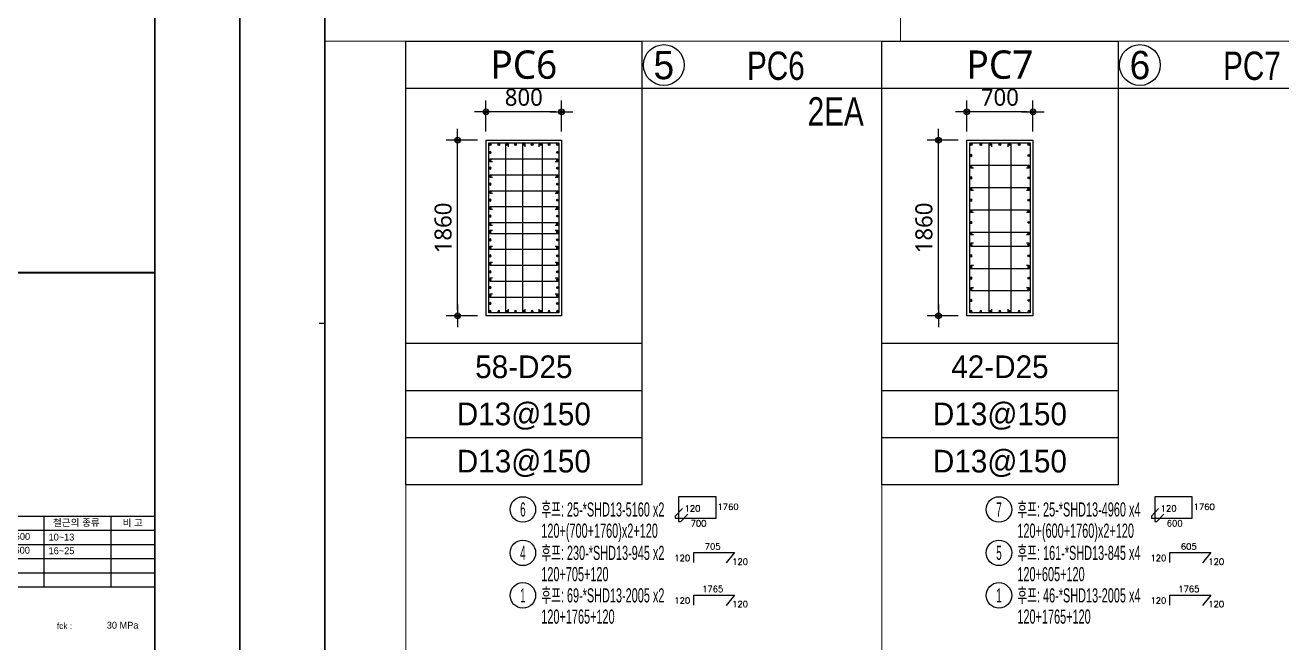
# Model space of a CAD drawing. Header units: millimetres. Extents: x 317501 to 2277231, y -321722 to 1186893.
# Drawn here: x 495949 to 509246, y -111511 to -104967 of the extents above; entities that cross this region are included whole.
import ezdxf
from ezdxf.enums import TextEntityAlignment as Align

# ---------------------------------------------------------------- set-up
doc = ezdxf.new("R2010")
doc.units = ezdxf.units.MM
doc.header["$LTSCALE"] = 57
doc.layers.get('Defpoints').update_dxf_attribs({"color": 145})
for name, color, linetype in [('AMAC-NO', 5, 'Continuous'), ('BAR', 2, 'Continuous'), ('BARR', 1, 'Continuous'), ('DIM', 7, 'Continuous'), ('ELE', 7, 'Continuous'), ('HOOP', 2, 'Continuous'), ('LEADER', 7, 'Continuous'), ('RP_TAG', 7, 'Continuous'), ('XDIM', 7, 'Continuous'), ('XTAG', 7, 'Continuous')]:
    doc.layers.add(name, color=color, linetype=linetype)
doc.layers.add('TEXT', color=3, linetype='Continuous', lineweight=9)
doc.layers.add('XTITLE', color=22, linetype='Continuous', lineweight=0)
doc.styles.add('RPWK1', font='arial.ttf', dxfattribs={"bigfont": 'whgtxt.shx'})
doc.styles.add('RPWK2', font='romans.shx', dxfattribs={"bigfont": 'whgtxt.shx'})
doc.styles.add('XRebarSheet', font='Hmkmrhd_0.ttf')
doc.styles.add('돋음', font='Dotum.ttf')
doc.styles.add('맑은고딕', font='malgun.ttf')
doc.dimstyles.new('DIM_40', dxfattribs={"dimscale": 40, "dimtxt": 3, "dimasz": 1, "dimexe": 2, "dimexo": 1.5, "dimgap": 1, "dimtad": 1, "dimdec": 0, "dimzin": 0, "dimdsep": 46, "dimtxsty": '맑은고딕', "dimblk1": 'DIMDOT', "dimblk2": 'DIMDOT', "dimsah": 1, "dimcen": 0.09, "dimdle": 2, "dimclrd": 7, "dimclre": 7, "dimclrt": 6, "dimadec": 0, "dimazin": 0, "dimtfac": 1, "dimtdec": 0, "dimtix": 1, "dimtmove": 2, "dimatfit": 3, "dimldrblk": 'DIMDOT', "dimfxl": 0, "dimtolj": 1, "dimtzin": 0, "dimarcsym": 0})

# ---------------------------------------------------------------- blocks, each defined once
blk = doc.blocks.new('dhs_sheet2e')
at = {"color": 7}
for p, q in [((2996.4, 43498.2), (2796.7, 43498.2)), ((73013.1, 36694), (81003.6, 36694)), ((77085.8, 36694), (77085.8, 34197)), ((79453.7, 36694), (79453.7, 34197)), ((73013.1, 36194.6), (81003.6, 36194.6)), ((73013.1, 35695.2), (81003.6, 35695.2)), ((73013.1, 35195.8), (81003.6, 35195.8)), ((73013.1, 34696.4), (81003.6, 34696.4)), ((73013.1, 34197), (81003.6, 34197))]:
    blk.add_line(p, q, dxfattribs=at)
blk.add_lwpolyline([(84000, 0), (84000, 59329.4), (0, 59329.4), (0, 0)], close=True, dxfattribs=at)
at = {"color": 30, "const_width": 64.9}
blk.add_lwpolyline([(81003.6, 57331.7), (2996.4, 57331.7), (2996.4, 1997.6), (81003.6, 1997.6)], close=True, dxfattribs=at)
at = {"color": 30}
for points, const_width in [([(73013.1, 45291.6), (81003.6, 45291.6)], 64.9), ([(73013.1, 37482.7), (81003.6, 37482.7)], 1.25)]:
    blk.add_lwpolyline(points, dxfattribs=dict(at, const_width=const_width))
at = {"ltscale": 2, "const_width": 1.25}
for points in [[(81003.6, 36694), (81003.6, 34197)], [(81003.6, 32518), (81003.6, 33114.4)]]:
    blk.add_lwpolyline(points, dxfattribs=at)
at = {"color": 7, "const_width": 1.25}
for points in [[(73013.1, 33114.4), (81003.6, 33114.4)], [(77008.3, 33114.4), (77008.3, 32518)], [(79005.9, 32518), (79005.9, 33114.4)], [(73013.1, 32518), (81003.6, 32518)]]:
    blk.add_lwpolyline(points, dxfattribs=at)
at = {"color": 7, "ltscale": 2, "const_width": 1.25}
blk.add_lwpolyline([(77008.3, 32518), (77008.3, 33114.4)], dxfattribs=at)
at = {"color": 3, "style": 'XRebarSheet'}
for s, height, p in [('철근의 종류', 242.71, (77406.6, 36345.3)), ('비 고', 242.71, (79864.2, 36338.4)), ('fck :', 220, (77546.2, 32707.9))]:
    blk.add_text(s, height=height, dxfattribs=at).set_placement(p)
blk = doc.blocks.new('sdhdtbhse')
at = {"color": 255, "xscale": 0.75, "yscale": 0.75, "zscale": 0.75}
blk.add_blockref('dhs_sheet2e', (0, -44497), dxfattribs=at)
at = {"color": 3, "style": 'XRebarSheet'}
for s, p in [('SD500', (56708, -17605)), ('10~13', (57939, -17622)), ('SD600', (56702, -17971)), ('16~25', (57940, -17984)), ('30 MPa', (59480, -19956))]:
    blk.add_text(s, height=182, dxfattribs=at).set_placement(p)
blk = doc.blocks.new('DIMDOT')
at = {"layer": 'DIM', "linetype": 'Continuous'}
blk.add_line((-2, 0), (2, 0), dxfattribs=at)
for radius in [0.5, 0.25]:
    blk.add_circle((0, 0), radius, dxfattribs=at)
blk = doc.blocks.new('*D54')
at = {"layer": 'Defpoints', "color": 0, "transparency": 16777216}
for p in [(522043, -214380), (522343, -214380), (522343, -216240)]:
    blk.add_point(p, dxfattribs=at)
at = {"layer": 'DIM', "color": 7, "lineweight": -2, "transparency": 16777216}
for p, q in [((522253, -214380), (521923, -214380)), ((522043, -216180), (522043, -214440)), ((522253, -216240), (521923, -216240))]:
    blk.add_line(p, q, dxfattribs=at)
at = {"layer": 'DIM', "color": 7, "lineweight": -2, "transparency": 16777216, "xscale": 60, "yscale": 60, "zscale": 60}
for p, rotation in [((522043, -214380), 90), ((522043, -216240), 270)]:
    blk.add_blockref('DIMDOT', p, dxfattribs=dict(at, rotation=rotation))
at = {"layer": 'DIM', "color": 6, "transparency": 16777216, "insert": (521890, -215310), "char_height": 180, "attachment_point": 5, "rotation": 90, "style": '맑은고딕'}
blk.add_mtext('\\A1;1860', dxfattribs=at)
blk = doc.blocks.new('*D55')
at = {"layer": 'Defpoints', "color": 0, "transparency": 16777216}
for p in [(522343, -214080), (522343, -214380), (523143, -214380)]:
    blk.add_point(p, dxfattribs=at)
at = {"layer": 'DIM', "color": 7, "lineweight": -2, "transparency": 16777216}
for p, q in [((522343, -214290), (522343, -213960)), ((523083, -214080), (522403, -214080)), ((523143, -214290), (523143, -213960))]:
    blk.add_line(p, q, dxfattribs=at)
at = {"layer": 'DIM', "color": 7, "lineweight": -2, "transparency": 16777216, "xscale": 60, "yscale": 60, "zscale": 60, "rotation": 180}
blk.add_blockref('DIMDOT', (522343, -214080), dxfattribs=at)
at = {"layer": 'DIM', "color": 7, "lineweight": -2, "transparency": 16777216, "xscale": 60, "yscale": 60, "zscale": 60}
blk.add_blockref('DIMDOT', (523143, -214080), dxfattribs=at)
at = {"layer": 'DIM', "color": 6, "transparency": 16777216, "insert": (522743, -213927), "char_height": 180, "attachment_point": 5, "style": '맑은고딕'}
blk.add_mtext('\\A1;800', dxfattribs=at)
blk = doc.blocks.new('BAR')
at = {"layer": 'BARR'}
h = blk.add_hatch(color=256, dxfattribs=at)
edge = h.paths.add_edge_path()
edge.add_arc((0, 0), 15, 0, 360)
blk.add_circle((0, 0), 15, dxfattribs=at)
blk = doc.blocks.new('*D56')
at = {"layer": 'Defpoints', "color": 0, "transparency": 16777216}
for p in [(530643, -223697), (530943, -223697), (530943, -225557)]:
    blk.add_point(p, dxfattribs=at)
at = {"layer": 'DIM', "color": 7, "lineweight": -2, "transparency": 16777216}
for p, q in [((530853, -223697), (530523, -223697)), ((530643, -225497), (530643, -223757)), ((530853, -225557), (530523, -225557))]:
    blk.add_line(p, q, dxfattribs=at)
at = {"layer": 'DIM', "color": 7, "lineweight": -2, "transparency": 16777216, "xscale": 60, "yscale": 60, "zscale": 60}
for p, rotation in [((530643, -223697), 90), ((530643, -225557), 270)]:
    blk.add_blockref('DIMDOT', p, dxfattribs=dict(at, rotation=rotation))
at = {"layer": 'DIM', "color": 6, "transparency": 16777216, "insert": (530490, -224627), "char_height": 180, "attachment_point": 5, "rotation": 90, "style": '맑은고딕'}
blk.add_mtext('\\A1;1860', dxfattribs=at)
blk = doc.blocks.new('*D57')
at = {"layer": 'Defpoints', "color": 0, "transparency": 16777216}
for p in [(530943, -223397), (530943, -223697), (531643, -223697)]:
    blk.add_point(p, dxfattribs=at)
at = {"layer": 'DIM', "color": 7, "lineweight": -2, "transparency": 16777216}
for p, q in [((530943, -223607), (530943, -223277)), ((531643, -223607), (531643, -223277)), ((531583, -223397), (531003, -223397))]:
    blk.add_line(p, q, dxfattribs=at)
at = {"layer": 'DIM', "color": 7, "lineweight": -2, "transparency": 16777216, "xscale": 60, "yscale": 60, "zscale": 60, "rotation": 180}
blk.add_blockref('DIMDOT', (530943, -223397), dxfattribs=at)
at = {"layer": 'DIM', "color": 7, "lineweight": -2, "transparency": 16777216, "xscale": 60, "yscale": 60, "zscale": 60}
blk.add_blockref('DIMDOT', (531643, -223397), dxfattribs=at)
at = {"layer": 'DIM', "color": 6, "transparency": 16777216, "insert": (531293, -223244), "char_height": 180, "attachment_point": 5, "style": '맑은고딕'}
blk.add_mtext('\\A1;700', dxfattribs=at)
blk = doc.blocks.new('*U1649', base_point=(501081.6097, -110557.2137))
at = {"layer": 'RP_TAG', "color": 0, "linetype": 'Continuous', "ltscale": 100}
blk.add_circle((501215.6097, -110557.2137), 135, dxfattribs=at)
at = {"layer": 'RP_TAG', "color": 0, "linetype": 'Continuous', "ltscale": 100, "style": 'RPWK1', "width": 0.5}
blk.add_text('4', height=150, dxfattribs=at).set_placement((501215.6097, -110557.2137), align=Align.MIDDLE_CENTER)
at = {"layer": 'RP_TAG', "color": 0, "linetype": 'Continuous', "ltscale": 100, "style": 'RPWK1', "width": 0.55}
for s, p in [('후프: 230-*SHD13-945 x2', (501410.6097, -110557.2137)), ('120+705+120', (501410.6097, -110782.2137))]:
    blk.add_text(s, height=150, dxfattribs=at).set_placement(p, align=Align.MIDDLE_LEFT)
blk = doc.blocks.new('*U1654', base_point=(501081.6097, -110097.2137))
at = {"layer": 'RP_TAG', "color": 0, "linetype": 'Continuous', "ltscale": 100}
blk.add_circle((501215.6097, -110097.2137), 135, dxfattribs=at)
at = {"layer": 'RP_TAG', "color": 0, "linetype": 'Continuous', "ltscale": 100, "style": 'RPWK1', "width": 0.5}
blk.add_text('6', height=150, dxfattribs=at).set_placement((501215.6097, -110097.2137), align=Align.MIDDLE_CENTER)
at = {"layer": 'RP_TAG', "color": 0, "linetype": 'Continuous', "ltscale": 100, "style": 'RPWK1', "width": 0.55}
for s, p in [('후프: 25-*SHD13-5160 x2', (501410.6097, -110097.2137)), ('120+(700+1760)x2+120', (501410.6097, -110322.2137))]:
    blk.add_text(s, height=150, dxfattribs=at).set_placement(p, align=Align.MIDDLE_LEFT)
blk = doc.blocks.new('*U1656', base_point=(501081.6097, -111007.2137))
at = {"layer": 'RP_TAG', "color": 0, "linetype": 'Continuous', "ltscale": 100}
blk.add_circle((501215.6097, -111007.2137), 135, dxfattribs=at)
at = {"layer": 'RP_TAG', "color": 0, "linetype": 'Continuous', "ltscale": 100, "style": 'RPWK1', "width": 0.5}
blk.add_text('1', height=150, dxfattribs=at).set_placement((501215.6097, -111007.2137), align=Align.MIDDLE_CENTER)
at = {"layer": 'RP_TAG', "color": 0, "linetype": 'Continuous', "ltscale": 100, "style": 'RPWK1', "width": 0.55}
for s, p in [('후프: 69-*SHD13-2005 x2', (501410.6097, -111007.2137)), ('120+1765+120', (501410.6097, -111232.2137))]:
    blk.add_text(s, height=150, dxfattribs=at).set_placement(p, align=Align.MIDDLE_LEFT)
blk = doc.blocks.new('*U1657', base_point=(506118.9079, -111007.2137))
at = {"layer": 'RP_TAG', "color": 0, "linetype": 'Continuous', "ltscale": 100}
blk.add_circle((506252.9079, -111007.2137), 135, dxfattribs=at)
at = {"layer": 'RP_TAG', "color": 0, "linetype": 'Continuous', "ltscale": 100, "style": 'RPWK1', "width": 0.5}
blk.add_text('1', height=150, dxfattribs=at).set_placement((506252.9079, -111007.2137), align=Align.MIDDLE_CENTER)
at = {"layer": 'RP_TAG', "color": 0, "linetype": 'Continuous', "ltscale": 100, "style": 'RPWK1', "width": 0.55}
for s, p in [('후프: 46-*SHD13-2005 x4', (506447.9079, -111007.2137)), ('120+1765+120', (506447.9079, -111232.2137))]:
    blk.add_text(s, height=150, dxfattribs=at).set_placement(p, align=Align.MIDDLE_LEFT)
blk = doc.blocks.new('*U1658', base_point=(506118.9079, -110097.2137))
at = {"layer": 'RP_TAG', "color": 0, "linetype": 'Continuous', "ltscale": 100}
blk.add_circle((506252.9079, -110097.2137), 135, dxfattribs=at)
at = {"layer": 'RP_TAG', "color": 0, "linetype": 'Continuous', "ltscale": 100, "style": 'RPWK1', "width": 0.5}
blk.add_text('7', height=150, dxfattribs=at).set_placement((506252.9079, -110097.2137), align=Align.MIDDLE_CENTER)
at = {"layer": 'RP_TAG', "color": 0, "linetype": 'Continuous', "ltscale": 100, "style": 'RPWK1', "width": 0.55}
for s, p in [('후프: 25-*SHD13-4960 x4', (506447.9079, -110097.2137)), ('120+(600+1760)x2+120', (506447.9079, -110322.2137))]:
    blk.add_text(s, height=150, dxfattribs=at).set_placement(p, align=Align.MIDDLE_LEFT)
blk = doc.blocks.new('*U1659', base_point=(506118.9079, -110557.2137))
at = {"layer": 'RP_TAG', "color": 0, "linetype": 'Continuous', "ltscale": 100}
blk.add_circle((506252.9079, -110557.2137), 135, dxfattribs=at)
at = {"layer": 'RP_TAG', "color": 0, "linetype": 'Continuous', "ltscale": 100, "style": 'RPWK1', "width": 0.5}
blk.add_text('5', height=150, dxfattribs=at).set_placement((506252.9079, -110557.2137), align=Align.MIDDLE_CENTER)
at = {"layer": 'RP_TAG', "color": 0, "linetype": 'Continuous', "ltscale": 100, "style": 'RPWK1', "width": 0.55}
for s, p in [('후프: 161-*SHD13-845 x4', (506447.9079, -110557.2137)), ('120+605+120', (506447.9079, -110782.2137))]:
    blk.add_text(s, height=150, dxfattribs=at).set_placement(p, align=Align.MIDDLE_LEFT)
blk = doc.blocks.new('PC6')
at = {"layer": 'BAR'}
blk.add_lwpolyline([(1620, 1820), (880, 1820), (880, 3620), (1620, 3620)], close=True, dxfattribs=at)
at = {"layer": 'ELE'}
blk.add_lwpolyline([(850, 1790), (850, 3650), (1650, 3650), (1650, 1790)], close=True, dxfattribs=at)
at = {"layer": 'HOOP'}
for points in [[(1087.5, 3580), (1087.5, 3605, 1), (1057.5, 3605), (1057.5, 1835, 1), (1087.5, 1835), (1087.5, 1860)], [(1265, 3580), (1265, 3605, 1), (1235, 3605), (1235, 1835, 1), (1265, 1835), (1265, 1860)], [(1412.5, 3580), (1412.5, 3605, -1), (1442.5, 3605), (1442.5, 1835, -1), (1412.5, 1835), (1412.5, 1860)], [(920, 3421.4), (895, 3421.4, -1), (895, 3451.4), (1605, 3451.4, -1), (1605, 3421.4), (1580, 3421.4)], [(920, 3252.9), (895, 3252.9, -1), (895, 3282.9), (1605, 3282.9, -1), (1605, 3252.9), (1580, 3252.9)], [(920, 3084.3), (895, 3084.3, -1), (895, 3114.3), (1605, 3114.3, -1), (1605, 3084.3), (1580, 3084.3)], [(920, 2915.7), (895, 2915.7, -1), (895, 2945.7), (1605, 2945.7, -1), (1605, 2915.7), (1580, 2915.7)], [(920, 2747.1), (895, 2747.1, -1), (895, 2777.1), (1605, 2777.1, -1), (1605, 2747.1), (1580, 2747.1)], [(920, 2692.9), (895, 2692.9, 1), (895, 2662.9), (1605, 2662.9, 1), (1605, 2692.9), (1580, 2692.9)], [(920, 2524.3), (895, 2524.3, 1), (895, 2494.3), (1605, 2494.3, 1), (1605, 2524.3), (1580, 2524.3)], [(920, 2355.7), (895, 2355.7, 1), (895, 2325.7), (1605, 2325.7, 1), (1605, 2355.7), (1580, 2355.7)], [(920, 2187.1), (895, 2187.1, 1), (895, 2157.1), (1605, 2157.1, 1), (1605, 2187.1), (1580, 2187.1)], [(920, 2018.6), (895, 2018.6, 1), (895, 1988.6), (1605, 1988.6, 1), (1605, 2018.6), (1580, 2018.6)]]:
    blk.add_lwpolyline(points, format="xyb", dxfattribs=at)
at = {"layer": 'LEADER'}
for p, q in [((0, 4200), (2500, 4200)), ((0, 1500), (2500, 1500)), ((0, 1000), (2500, 1000)), ((0, 500), (2500, 500))]:
    blk.add_line(p, q, dxfattribs=at)
blk.add_lwpolyline([(2500, 4700), (2500, 0), (0, 0), (0, 4700), (2500, 4700)], dxfattribs=at)
at = {"layer": 'BAR', "xscale": 0.6666666666666666, "yscale": 0.6666666666666666, "zscale": 0.6666666666666666, "rotation": 180}
for p in [(895, 3605), (983.7, 3605), (1072.5, 3605), (1161.2, 3605), (1250, 3605), (1338.8, 3605), (1427.5, 3605), (1516.3, 3605), (1605, 3605)]:
    blk.add_blockref('BAR', p, dxfattribs=at)
at = {"layer": 'BAR', "yscale": 0.6666666666666666, "zscale": 0.6666666666666666}
for p, xscale in [((895, 3520.7), -0.6666666666666666), ((1605, 3520.7), 0.6666666666666666), ((895, 3436.4), -0.6666666666666666), ((895, 3352.1), -0.6666666666666666), ((1605, 3436.4), 0.6666666666666666), ((1605, 3352.1), 0.6666666666666666), ((895, 3267.9), -0.6666666666666666), ((895, 3183.6), -0.6666666666666666), ((1605, 3267.9), 0.6666666666666666), ((1605, 3183.6), 0.6666666666666666), ((895, 3099.3), -0.6666666666666666), ((1605, 3099.3), 0.6666666666666666), ((895, 3015), -0.6666666666666666), ((895, 2930.7), -0.6666666666666666), ((1605, 3015), 0.6666666666666666), ((1605, 2930.7), 0.6666666666666666), ((895, 2846.4), -0.6666666666666666), ((1605, 2846.4), 0.6666666666666666), ((895, 2762.1), -0.6666666666666666), ((895, 2677.9), -0.6666666666666666), ((1605, 2762.1), 0.6666666666666666), ((1605, 2677.9), 0.6666666666666666), ((895, 2593.6), -0.6666666666666666), ((1605, 2593.6), 0.6666666666666666), ((895, 2509.3), -0.6666666666666666), ((895, 2425), -0.6666666666666666), ((1605, 2509.3), 0.6666666666666666), ((1605, 2425), 0.6666666666666666), ((895, 2340.7), -0.6666666666666666), ((895, 2256.4), -0.6666666666666666), ((1605, 2340.7), 0.6666666666666666), ((1605, 2256.4), 0.6666666666666666), ((895, 2172.1), -0.6666666666666666), ((1605, 2172.1), 0.6666666666666666), ((895, 2087.9), -0.6666666666666666), ((895, 2003.6), -0.6666666666666666), ((1605, 2087.9), 0.6666666666666666), ((1605, 2003.6), 0.6666666666666666), ((895, 1919.3), -0.6666666666666666), ((1605, 1919.3), 0.6666666666666666), ((895, 1835), -0.6666666666666666), ((983.7, 1835), -0.6666666666666666), ((1072.5, 1835), -0.6666666666666666), ((1161.2, 1835), -0.6666666666666666), ((1250, 1835), -0.6666666666666666), ((1338.8, 1835), -0.6666666666666666), ((1427.5, 1835), -0.6666666666666666), ((1516.3, 1835), -0.6666666666666666), ((1605, 1835), -0.6666666666666666)]:
    blk.add_blockref('BAR', p, dxfattribs=dict(at, xscale=xscale))
at = {"layer": 'TEXT'}
for s, height, style, p in [('PC6', 300, '맑은고딕', (1250, 4450)), ('58-D25', 240, '돋음', (1250, 1250)), ('D13@150', 240, '돋음', (1250, 750)), ('D13@150', 240, '돋음', (1250, 250))]:
    blk.add_text(s, height=height, dxfattribs=dict(at, style=style)).set_placement(p, align=Align.MIDDLE_CENTER)
at = {"layer": 'DIM'}
dim = blk.add_linear_dim(base=(850, 3950), p1=(1650, 3650), p2=(850, 3650), dimstyle='DIM_40', override={"dimscale": 60}, dxfattribs=at)
dim.commit()
dim.dimension.update_dxf_attribs({"geometry": '*D55', "text_midpoint": (1250, 4103), "insert": (-521493.5, 218030.2)})
dim = blk.add_linear_dim(base=(550, 3650), p1=(850, 1790), p2=(850, 3650), angle=270, dimstyle='DIM_40', override={"dimscale": 60}, dxfattribs=at)
dim.commit()
dim.dimension.update_dxf_attribs({"geometry": '*D54', "text_midpoint": (396.5, 2720), "insert": (-521493.5, 218030.2)})
blk = doc.blocks.new('PC7')
at = {"layer": 'BAR'}
blk.add_lwpolyline([(1570, 1820), (930, 1820), (930, 3620), (1570, 3620)], close=True, dxfattribs=at)
at = {"layer": 'ELE'}
blk.add_lwpolyline([(900, 1790), (900, 3650), (1600, 3650), (1600, 1790)], close=True, dxfattribs=at)
at = {"layer": 'HOOP'}
for points in [[(1163.3, 3580), (1163.3, 3605, 1), (1133.3, 3605), (1133.3, 1835, 1), (1163.3, 1835), (1163.3, 1860)], [(1336.7, 3580), (1336.7, 3605, -1), (1366.7, 3605), (1366.7, 1835, -1), (1336.7, 1835), (1336.7, 1860)], [(970, 3354), (945, 3354, -1), (945, 3384), (1555, 3384, -1), (1555, 3354), (1530, 3354)], [(970, 3118), (945, 3118, -1), (945, 3148), (1555, 3148, -1), (1555, 3118), (1530, 3118)], [(970, 2882), (945, 2882, -1), (945, 2912), (1555, 2912, -1), (1555, 2882), (1530, 2882)], [(970, 2646), (945, 2646, -1), (945, 2676), (1555, 2676, -1), (1555, 2646), (1530, 2646)], [(970, 2558), (945, 2558, 1), (945, 2528), (1555, 2528, 1), (1555, 2558), (1530, 2558)], [(970, 2322), (945, 2322, 1), (945, 2292), (1555, 2292, 1), (1555, 2322), (1530, 2322)], [(970, 2086), (945, 2086, 1), (945, 2056), (1555, 2056, 1), (1555, 2086), (1530, 2086)]]:
    blk.add_lwpolyline(points, format="xyb", dxfattribs=at)
at = {"layer": 'LEADER'}
for p, q in [((0, 4200), (2500, 4200)), ((0, 1500), (2500, 1500)), ((0, 1000), (2500, 1000)), ((0, 500), (2500, 500))]:
    blk.add_line(p, q, dxfattribs=at)
blk.add_lwpolyline([(2500, 4700), (2500, 0), (0, 0), (0, 4700), (2500, 4700)], dxfattribs=at)
at = {"layer": 'BAR', "xscale": 0.6666666666666666, "yscale": 0.6666666666666666, "zscale": 0.6666666666666666, "rotation": 180}
for p in [(945, 3605), (1046.7, 3605), (1148.3, 3605), (1250, 3605), (1351.7, 3605), (1453.3, 3605), (1555, 3605)]:
    blk.add_blockref('BAR', p, dxfattribs=at)
at = {"layer": 'BAR', "yscale": 0.6666666666666666, "zscale": 0.6666666666666666}
for p, xscale in [((945, 3487), -0.6666666666666666), ((1555, 3487), 0.6666666666666666), ((945, 3369), -0.6666666666666666), ((1555, 3369), 0.6666666666666666), ((945, 3251), -0.6666666666666666), ((1555, 3251), 0.6666666666666666), ((945, 3133), -0.6666666666666666), ((1555, 3133), 0.6666666666666666), ((945, 3015), -0.6666666666666666), ((1555, 3015), 0.6666666666666666), ((945, 2897), -0.6666666666666666), ((1555, 2897), 0.6666666666666666), ((945, 2779), -0.6666666666666666), ((945, 2661), -0.6666666666666666), ((1555, 2779), 0.6666666666666666), ((1555, 2661), 0.6666666666666666), ((945, 2543), -0.6666666666666666), ((1555, 2543), 0.6666666666666666), ((945, 2425), -0.6666666666666666), ((1555, 2425), 0.6666666666666666), ((945, 2307), -0.6666666666666666), ((1555, 2307), 0.6666666666666666), ((945, 2189), -0.6666666666666666), ((1555, 2189), 0.6666666666666666), ((945, 2071), -0.6666666666666666), ((1555, 2071), 0.6666666666666666), ((945, 1953), -0.6666666666666666), ((1555, 1953), 0.6666666666666666), ((945, 1835), -0.6666666666666666), ((1046.7, 1835), -0.6666666666666666), ((1148.3, 1835), -0.6666666666666666), ((1250, 1835), -0.6666666666666666), ((1351.7, 1835), -0.6666666666666666), ((1453.3, 1835), -0.6666666666666666), ((1555, 1835), -0.6666666666666666)]:
    blk.add_blockref('BAR', p, dxfattribs=dict(at, xscale=xscale))
at = {"layer": 'TEXT'}
for s, height, style, p in [('PC7', 300, '맑은고딕', (1250, 4450)), ('42-D25', 240, '돋음', (1250, 1250)), ('D13@150', 240, '돋음', (1250, 750)), ('D13@150', 240, '돋음', (1250, 250))]:
    blk.add_text(s, height=height, dxfattribs=dict(at, style=style)).set_placement(p, align=Align.MIDDLE_CENTER)
at = {"layer": 'DIM'}
dim = blk.add_linear_dim(base=(900, 3950), p1=(1600, 3650), p2=(900, 3650), dimstyle='DIM_40', override={"dimscale": 60}, dxfattribs=at)
dim.commit()
dim.dimension.update_dxf_attribs({"geometry": '*D57', "text_midpoint": (1250, 4103), "insert": (-530043.4, 227347.4)})
dim = blk.add_linear_dim(base=(600, 3650), p1=(900, 1790), p2=(900, 3650), angle=270, dimstyle='DIM_40', override={"dimscale": 60}, dxfattribs=at)
dim.commit()
dim.dimension.update_dxf_attribs({"geometry": '*D56', "text_midpoint": (446.5, 2720), "insert": (-530043.4, 227347.4)})

msp = doc.modelspace()

# ---------------------------------------------------------------- linework, layer by layer
at = {"layer": 'AMAC-NO', "color": 2}
for centre in [(502706.9, -105390.3), (507744.2, -105390.3)]:
    msp.add_circle(centre, 216, dxfattribs=at)
at = {"layer": 'RP_TAG', "color": 250, "linetype": 'Continuous', "ltscale": 100}
for p, q in [((503119.1, -110097.2), (503119.1, -110097.2)), ((508156.9, -110097.2), (508156.9, -110097.2)), ((503119.1, -110557.2), (503119.1, -110557.2)), ((508156.9, -110557.2), (508156.9, -110557.2)), ((503119.1, -111007.2), (503119.1, -111007.2)), ((508156.9, -111007.2), (508156.9, -111007.2))]:
    msp.add_line(p, q, dxfattribs=at)
at = {"layer": 'RP_TAG', "color": 1, "linetype": 'Continuous', "ltscale": 100}
for points in [[(502904.7, -110088.3), (502828.1, -110168.2), (502828.1, -110188.6), (503259.1, -110188.6), (503259.1, -109962.8), (502863.1, -109962.8), (502863.1, -110224.2), (502885.6, -110224.2), (502960.2, -110146.4)], [(507942.5, -110088.3), (507865.9, -110168.2), (507865.9, -110188.6), (508296.9, -110188.6), (508296.9, -109962.8), (507900.9, -109962.8), (507900.9, -110224.2), (507923.4, -110224.2), (507998, -110146.4)], [(503024.7, -110660.5), (503024.7, -110554.5), (503455.5, -110554.5), (503367.5, -110664.2)], [(508062.5, -110660.5), (508062.5, -110554.5), (508493.3, -110554.5), (508405.3, -110664.2)], [(503024.7, -111110.5), (503024.7, -111004.5), (503455.5, -111004.5), (503367.5, -111114.2)], [(508062.5, -111110.5), (508062.5, -111004.5), (508493.3, -111004.5), (508405.3, -111114.2)]]:
    msp.add_lwpolyline(points, dxfattribs=at)
at = {"layer": 'XTAG', "color": 4}
msp.add_lwpolyline([(499975.7, -105635.8), (520124.9, -105635.8)], dxfattribs=at)
at = {"layer": 'XTITLE', "color": 3, "ltscale": 2}
for p, q in [((499119.9, -105135.8), (520124.9, -105135.8)), ((499975.7, -105135.8), (499975.7, -120577))]:
    msp.add_line(p, q, dxfattribs=at)
msp.add_lwpolyline([(499119.9, -103976.8), (505210.8, -103976.8), (505210.8, -105135.8), (499119.9, -105135.8)], close=True, dxfattribs=at)
msp.add_lwpolyline([(505013, -105135.8), (505013, -120577)], dxfattribs=at)

# ---------------------------------------------------------------- block references
at = {"layer": 'RP_TAG', "color": 11, "linetype": 'Continuous', "ltscale": 1.86612e-317}
for name, p in [('*U1654', (501081.6, -110097.2)), ('*U1658', (506118.9, -110097.2)), ('*U1649', (501081.6, -110557.2)), ('*U1659', (506118.9, -110557.2)), ('*U1656', (501081.6, -111007.2)), ('*U1657', (506118.9, -111007.2))]:
    msp.add_blockref(name, p, dxfattribs=at)
at = {"layer": 'XDIM', "color": 4, "xscale": 0.3999999986033871, "yscale": 0.3999999986033871, "zscale": 0.3999999986033871}
for p in [(473020.9, -103377.5), (498220.9, -103377.5)]:
    msp.add_blockref('sdhdtbhse', p, dxfattribs=at)
at = {"layer": 'XTAG', "color": 4}
for name, p in [('PC6', (499975.7, -109835.8)), ('PC7', (505013, -109835.8))]:
    msp.add_blockref(name, p, dxfattribs=at)

# ---------------------------------------------------------------- texts
at = {"layer": 'AMAC-NO', "color": 2, "style": '돋음'}
for s, p in [('5', (502706.9, -105390.3)), ('6', (507744.2, -105390.3))]:
    msp.add_text(s, height=300, dxfattribs=at).set_placement(p, align=Align.MIDDLE_CENTER)
at = {"layer": 'AMAC-NO', "color": 2, "style": '돋음', "width": 0.8}
for s, p in [('PC6', (503892.3, -105397.8)), ('PC7', (508929.6, -105397.8)), ('2EA', (504525.5, -105880.9))]:
    msp.add_text(s, height=300, dxfattribs=at).set_placement(p, align=Align.MIDDLE_CENTER)
at = {"layer": 'RP_TAG', "color": 2, "linetype": 'Continuous', "ltscale": 100, "style": 'RPWK2'}
for p in [(502926.4, -110138.9), (507964.2, -110138.9)]:
    msp.add_text('120', height=65.33, dxfattribs=at).set_placement(p, align=Align.BOTTOM_LEFT)
for p in [(503274.9, -110069.4), (508312.7, -110069.4)]:
    msp.add_text('1760', height=65.33, dxfattribs=at).set_placement(p, align=Align.MIDDLE_LEFT)
for s, p in [('700', (503074, -110211.3)), ('600', (508111.8, -110211.3))]:
    msp.add_text(s, height=65.33, dxfattribs=at).set_placement(p, align=Align.TOP_CENTER)
for s, p in [('705', (503223.8, -110542.3)), ('605', (508261.6, -110542.3)), ('1765', (503223.8, -110992.3)), ('1765', (508261.6, -110992.3))]:
    msp.add_text(s, height=65.33, dxfattribs=at).set_placement(p, align=Align.BOTTOM_CENTER)
for p in [(502986.1, -110611.7), (508023.9, -110611.7), (502986.1, -111061.7), (508023.9, -111061.7)]:
    msp.add_text('120', height=65.33, dxfattribs=at).set_placement(p, align=Align.MIDDLE_RIGHT)
for p in [(503429.9, -110617.1), (508467.7, -110617.1), (503429.9, -111067.1), (508467.7, -111067.1)]:
    msp.add_text('120', height=65.33, dxfattribs=at).set_placement(p, align=Align.TOP_LEFT)

doc.saveas('drawing.dxf')
